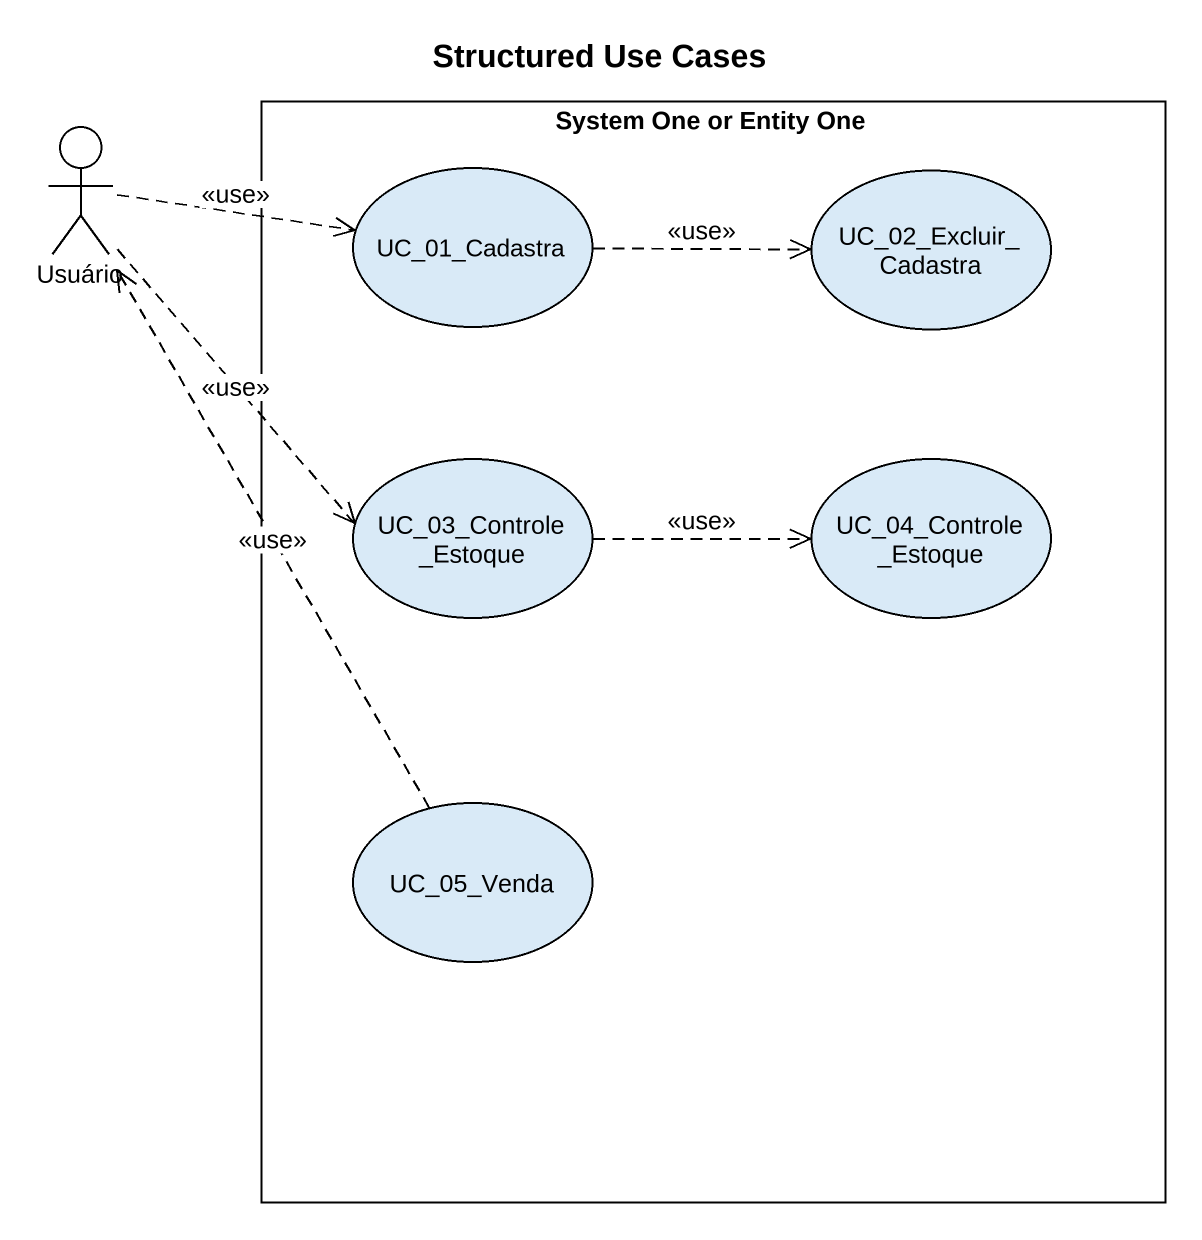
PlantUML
@startuml
title Structured Use Cases
rectangle "System One or Entity One" as System_One_or_Entity_One {
  usecase UC_01_Cadastra
  usecase UC_02_Excluir_Cadastra
  usecase UC_03_Controle_Estoque
  usecase UC_04_Controle_Estoque
  usecase UC_05_Venda
}
actor Usuário
Usuário .right.> UC_01_Cadastra : <<use>>
Usuário ..> UC_03_Controle_Estoque : <<use>>
UC_01_Cadastra .right.> UC_02_Excluir_Cadastra : <<use>>
UC_03_Controle_Estoque .right.> UC_04_Controle_Estoque : <<use>>
UC_05_Venda .up.> Usuário : <<use>>
@enduml
